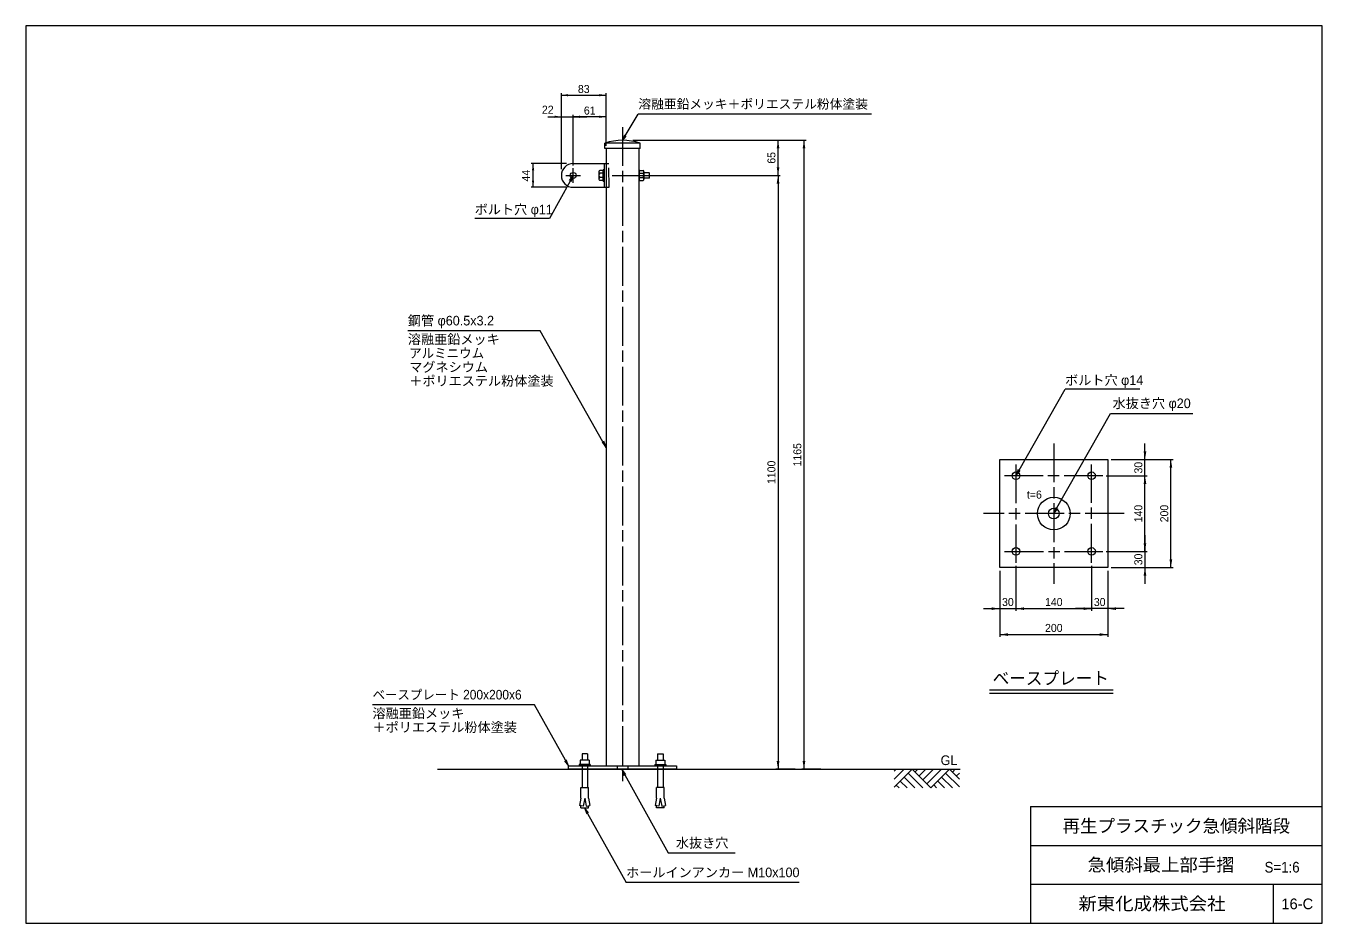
# Model space of a CAD drawing. Units: millimetres at full size, sheet at 1:6. Extents: x 60 to 2460, y 60 to 1722.
import ezdxf
from ezdxf.enums import TextEntityAlignment as Align

# ---------------------------------------------------------------- set-up
doc = ezdxf.new("R2010")
doc.units = ezdxf.units.MM
doc.header["$LTSCALE"] = 6
doc.linetypes.add('CHAIN', pattern=[18.5, 12, -1.5, 3.5, -1.5])
doc.linetypes.add('DASHED_SPACED', pattern=[12, 6, -6])
for name, color, linetype, lineweight in [('アンカーボルト・Ｌ', 5, 'Continuous', 18), ('ベースプレート', 6, 'Continuous', 13), ('一般線', 7, 'Continuous', 13), ('図面枠-A3', 7, 'Continuous', 13), ('寸法', 7, 'Continuous', 13), ('引出線', 7, 'Continuous', 13), ('支柱', 4, 'Continuous', 13)]:
    doc.layers.add(name, color=color, linetype=linetype, lineweight=lineweight)
doc.layers.add('文字', color=7, linetype='Continuous')
doc.layers.add('文字-1', color=7, linetype='Continuous')
doc.styles.add('ＭＳ Ｐゴシック', font='')
doc.styles.get('ＭＳ Ｐゴシック').set_extended_font_data('MS PGothic')

# ---------------------------------------------------------------- blocks, each defined once
blk = doc.blocks.new('filled_arrow')
at = {"color": 0, "linetype": 'Continuous', "lineweight": -2}
blk.add_solid([(7.5, 1.25), (0, 0), (7.5, -1.25)], dxfattribs=at)
blk = doc.blocks.new('open_arrow')
at = {"color": 0, "linetype": 'Continuous', "lineweight": -2}
blk.add_lwpolyline([(7.5, 1.25), (0, 0), (7.5, -1.25)], dxfattribs=at)

msp = doc.modelspace()

# ---------------------------------------------------------------- linework, layer by layer
at = {"layer": 'アンカーボルト・Ｌ'}
for p, q in [((1103.198, 361.554), (1086.145, 361.554)), ((1086.145, 361.554), (1086.145, 353.554)), ((1099.672, 373.554), (1089.672, 373.554)), ((1089.672, 373.554), (1089.672, 361.554)), ((1099.672, 373.554), (1099.672, 361.554)), ((1103.198, 361.554), (1103.198, 353.554)), ((1226.145, 361.554), (1243.198, 361.554)), ((1226.145, 361.554), (1226.145, 353.554)), ((1229.672, 373.554), (1239.672, 373.554)), ((1229.672, 373.554), (1229.672, 361.554)), ((1239.672, 373.554), (1239.672, 361.554)), ((1243.198, 361.554), (1243.198, 353.554)), ((1104.672, 353.554), (1084.672, 353.554)), ((1084.672, 353.554), (1084.672, 351.054)), ((1104.672, 351.054), (1084.672, 351.054)), ((1089.672, 351.054), (1089.672, 311.054)), ((1099.672, 351.054), (1099.672, 311.054)), ((1104.672, 353.554), (1104.672, 351.054)), ((1224.672, 353.554), (1244.672, 353.554)), ((1224.672, 353.554), (1224.672, 351.054)), ((1224.672, 351.054), (1244.672, 351.054)), ((1229.672, 351.054), (1229.672, 311.054)), ((1239.672, 351.054), (1239.672, 311.054)), ((1244.672, 353.554), (1244.672, 351.054)), ((1087.672, 291.554), (1084.941, 277.9)), ((1087.672, 291.554), (1084.941, 277.9)), ((1087.672, 291.554), (1087.672, 311.054)), ((1087.672, 311.054), (1101.672, 311.054)), ((1094.672, 291.554), (1091.672, 276.554)), ((1094.672, 291.554), (1091.672, 276.554)), ((1094.672, 291.554), (1097.672, 276.554)), ((1094.672, 291.554), (1097.672, 276.554)), ((1101.672, 291.554), (1101.672, 311.054)), ((1101.672, 291.554), (1104.403, 277.9)), ((1101.672, 291.554), (1104.403, 277.9)), ((1227.672, 291.554), (1224.941, 277.9)), ((1227.672, 291.554), (1224.941, 277.9)), ((1227.672, 291.554), (1227.672, 311.054)), ((1241.672, 311.054), (1227.672, 311.054)), ((1234.672, 291.554), (1231.672, 276.554)), ((1234.672, 291.554), (1231.672, 276.554)), ((1234.672, 291.554), (1237.672, 276.554)), ((1234.672, 291.554), (1237.672, 276.554)), ((1241.672, 291.554), (1241.672, 311.054)), ((1241.672, 291.554), (1244.403, 277.9)), ((1241.672, 291.554), (1244.403, 277.9)), ((1091.672, 276.554), (1084.941, 277.9)), ((1091.672, 276.554), (1084.941, 277.9)), ((1087.672, 273.554), (1087.672, 277.354)), ((1087.672, 273.554), (1101.672, 273.554)), ((1097.672, 276.554), (1104.403, 277.9)), ((1097.672, 276.554), (1104.403, 277.9)), ((1101.672, 273.554), (1101.672, 277.354)), ((1231.672, 276.554), (1224.941, 277.9)), ((1231.672, 276.554), (1224.941, 277.9)), ((1227.672, 273.554), (1227.672, 277.354)), ((1241.672, 273.554), (1227.672, 273.554)), ((1237.672, 276.554), (1244.403, 277.9)), ((1237.672, 276.554), (1244.403, 277.9)), ((1241.672, 273.554), (1241.672, 277.354))]:
    msp.add_line(p, q, dxfattribs=at)
at = {"layer": 'ベースプレート', "color": 1, "linetype": 'CHAIN', "lineweight": 15}
for p, q in [((1963.256, 948.648), (1963.256, 688.648)), ((2093.256, 818.648), (1833.256, 818.648))]:
    msp.add_line(p, q, dxfattribs=at)
at = {"layer": 'ベースプレート', "color": 1, "linetype": 'CHAIN'}
for p, q in [((2054.256, 888.648), (1872.256, 888.648)), ((1893.256, 909.648), (1893.256, 727.648)), ((2033.256, 727.648), (2033.256, 909.648)), ((1872.256, 748.648), (2054.256, 748.648))]:
    msp.add_line(p, q, dxfattribs=at)
at = {"layer": 'ベースプレート', "linetype": 'DASHED_SPACED'}
for p, q in [((1154.672, 351.054), (1154.672, 345.054)), ((1174.672, 351.054), (1174.672, 345.054))]:
    msp.add_line(p, q, dxfattribs=at)
at = {"layer": 'ベースプレート'}
for points in [[(1863.256, 918.648), (2063.256, 918.648), (2063.256, 718.648), (1863.256, 718.648)], [(1064.672, 351.054), (1264.672, 351.054), (1264.672, 345.054), (1064.672, 345.054)]]:
    msp.add_lwpolyline(points, close=True, dxfattribs=at)
for centre, radius in [((1893.256, 888.648), 7), ((2033.256, 888.648), 7), ((1963.256, 818.648), 10), ((1893.256, 748.648), 7), ((2033.256, 748.648), 7)]:
    msp.add_circle(centre, radius, dxfattribs=at)
at = {"layer": '一般線'}
for p, q in [((821.83, 345.054), (1790.168, 345.054)), ((1667.585, 311.778), (1700.862, 345.054)), ((1667.585, 326.584), (1686.055, 345.054)), ((1667.585, 341.247), (1671.393, 345.054)), ((1720.903, 310.35), (1693.53, 337.723)), ((1735.493, 310.422), (1700.862, 345.054)), ((1706.168, 339.747), (1711.475, 345.054)), ((1713.5, 332.416), (1726.138, 345.054)), ((1720.831, 325.085), (1740.8, 345.054)), ((1728.162, 317.753), (1755.463, 345.054)), ((1735.493, 310.422), (1770.125, 345.054)), ((1788.545, 312.259), (1762.938, 337.867)), ((1788.402, 326.778), (1770.125, 345.054)), ((1775.648, 339.819), (1780.883, 345.054)), ((1782.979, 332.488), (1788.402, 337.91)), ((1676.915, 310.35), (1671.536, 315.729)), ((1691.578, 310.35), (1678.868, 323.06)), ((1706.24, 310.35), (1686.199, 330.392)), ((1746.323, 310.494), (1740.944, 315.873)), ((1760.985, 310.494), (1748.275, 323.204)), ((1775.648, 310.494), (1755.607, 330.535))]:
    msp.add_line(p, q, dxfattribs=at)
at = {"layer": '図面枠-A3'}
for p, q in [((1920, 276), (1920, 60)), ((1920, 276), (2460, 276)), ((1920, 204), (2460, 204)), ((1920, 132), (2460, 132)), ((2370, 60), (2370, 132))]:
    msp.add_line(p, q, dxfattribs=at)
msp.add_lwpolyline([(60, 60), (2460, 60), (2460, 1722), (60, 1722)], close=True, dxfattribs=at)
at = {"layer": '寸法'}
for p, q in [((1051.422, 1456.557), (1051.422, 1597.144)), ((1051.422, 1593.644), (1134.422, 1593.644)), ((1134.422, 1500.049), (1134.422, 1597.144)), ((1026.422, 1553.644), (1098.422, 1553.644)), ((1051.422, 1456.557), (1051.422, 1557.144)), ((1073.422, 1463.567), (1073.422, 1557.144)), ((1073.422, 1463.567), (1073.422, 1557.144)), ((1134.422, 1553.644), (1073.422, 1553.644)), ((1134.422, 1500.049), (1134.422, 1557.144)), ((1183.726, 1510.049), (1456.869, 1510.049)), ((1183.726, 1510.049), (1504.869, 1510.049)), ((1452.669, 1445.049), (1452.669, 1510.049)), ((1500.669, 1510.049), (1500.669, 345.054)), ((1061.074, 1467.049), (995.56, 1467.049)), ((999.06, 1423.049), (999.06, 1467.049)), ((1145.634, 1445.049), (1456.869, 1445.049)), ((1145.634, 1445.049), (1456.869, 1445.049)), ((1452.669, 1445.049), (1452.669, 345.054)), ((1060.229, 1423.049), (995.56, 1423.049)), ((2132.04, 858.648), (2132.04, 948.648)), ((2069.256, 918.648), (2184.24, 918.648)), ((2069.256, 918.648), (2136.24, 918.648)), ((2180.04, 718.648), (2180.04, 918.648)), ((2060.256, 888.648), (2136.24, 888.648)), ((2060.256, 888.648), (2136.24, 888.648)), ((2132.04, 748.648), (2132.04, 888.648)), ((2132.04, 778.648), (2132.04, 688.648)), ((2060.256, 748.648), (2136.24, 748.648)), ((2060.256, 748.648), (2136.24, 748.648)), ((1893.256, 721.648), (1893.256, 638.266)), ((1893.256, 721.648), (1893.256, 638.266)), ((2033.256, 721.648), (2033.256, 638.266)), ((2033.256, 721.648), (2033.256, 638.266)), ((1863.256, 712.648), (1863.256, 590.266)), ((1863.256, 712.648), (1863.256, 638.266)), ((2063.256, 712.648), (2063.256, 590.266)), ((2063.256, 712.648), (2063.256, 638.266)), ((2069.256, 718.648), (2184.24, 718.648)), ((2069.256, 718.648), (2136.24, 718.648)), ((1833.256, 642.466), (1923.256, 642.466)), ((1893.256, 642.466), (2033.256, 642.466)), ((2093.256, 642.466), (2003.256, 642.466)), ((1863.256, 594.466), (2063.256, 594.466)), ((1484.169, 345.054), (1448.469, 345.054)), ((1532.169, 345.054), (1496.469, 345.054))]:
    msp.add_line(p, q, dxfattribs=at)
at = {"layer": '引出線'}
for p, q in [((1625.681, 1558.656), (1193.879, 1558.656)), ((1029.326, 1365.518), (890.965, 1365.518)), ((1012.098, 1157.402), (767.16, 1157.402)), ((2122.502, 1049.22), (1984.141, 1049.22)), ((2068.291, 1004.22), (2220.554, 1004.22)), ((2073.204, 491.353), (1843.938, 491.353)), ((2073.204, 485.353), (1843.938, 485.353)), ((1001.664, 464.477), (701.719, 464.477)), ((1249.299, 189.95), (1373.156, 189.95)), ((1491.539, 135.249), (1171.253, 135.249))]:
    msp.add_line(p, q, dxfattribs=at)
for points in [[(1164.672, 1510.035), (1169.821, 1518.607), (1193.879, 1558.656)], [(1073.422, 1445.049), (1067.603, 1434.555), (1029.326, 1365.518)], [(1134.428, 941.23), (1128.518, 951.674), (1012.098, 1157.402)], [(1893.256, 888.648), (1899.167, 899.091), (1984.141, 1049.22)], [(1963.256, 818.648), (1969.167, 829.091), (2068.291, 1004.22)], [(1064.672, 351.054), (1058.844, 361.544), (1001.664, 464.477)], [(1163.137, 345.054), (1168.964, 334.564), (1249.299, 189.95)], [(1094.217, 273.554), (1100.056, 263.071), (1171.253, 135.249)]]:
    msp.add_lwpolyline(points, dxfattribs=at)
at = {"layer": '支柱', "color": 1, "linetype": 'CHAIN'}
for p, q in [((1164.672, 1534.611), (1164.672, 323.195)), ((1059.904, 1445.049), (1086.939, 1445.049)), ((1073.422, 1431.532), (1073.422, 1458.567))]:
    msp.add_line(p, q, dxfattribs=at)
at = {"layer": '支柱'}
for p, q in [((1132.172, 1495.049), (1132.172, 1505.049)), ((1197.172, 1505.049), (1132.172, 1505.049)), ((1197.172, 1495.049), (1132.172, 1495.049)), ((1134.428, 1495.049), (1134.428, 351.054)), ((1194.922, 1495.049), (1194.922, 351.054)), ((1197.172, 1495.049), (1197.172, 1505.049)), ((1073.422, 1467.049), (1139.632, 1467.049)), ((1130.422, 1467.049), (1130.472, 1423.049)), ((1120.899, 1451.708), (1120.899, 1438.382)), ((1128.899, 1454.421), (1122.524, 1454.421)), ((1128.899, 1449.107), (1122.524, 1449.107)), ((1128.899, 1440.982), (1122.524, 1440.982)), ((1128.899, 1434.421), (1128.899, 1455.668)), ((1130.412, 1455.668), (1128.899, 1455.668)), ((1130.412, 1455.668), (1130.436, 1434.421)), ((1194.899, 1455.673), (1194.875, 1434.425)), ((1194.899, 1455.673), (1196.412, 1455.673)), ((1196.412, 1434.425), (1196.412, 1455.673)), ((1196.412, 1454.425), (1202.787, 1454.425)), ((1196.412, 1449.112), (1202.787, 1449.112)), ((1196.412, 1440.987), (1202.787, 1440.987)), ((1204.412, 1451.712), (1204.412, 1438.387)), ((1213.97, 1450.049), (1204.412, 1450.049)), ((1213.97, 1440.049), (1204.412, 1440.049)), ((1213.97, 1450.049), (1214.412, 1449.607)), ((1214.412, 1440.491), (1213.97, 1440.049)), ((1214.412, 1440.491), (1214.412, 1449.607)), ((1073.472, 1423.049), (1139.682, 1423.049)), ((1128.899, 1435.668), (1122.524, 1435.668)), ((1128.899, 1434.421), (1130.436, 1434.421)), ((1196.412, 1434.425), (1194.875, 1434.425)), ((1196.412, 1435.673), (1202.787, 1435.673))]:
    msp.add_line(p, q, dxfattribs=at)
at = {"layer": '支柱', "linetype": 'DASHED_SPACED'}
msp.add_line((1139.682, 1423.049), (1139.632, 1467.049), dxfattribs=at)
at = {"layer": '支柱'}
for centre, radius in [((1073.422, 1445.049), 5.5), ((1963.256, 818.648), 30.25)]:
    msp.add_circle(centre, radius, dxfattribs=at)
for centre, radius, start, end in [((1164.672, 1401.924), 108.125, 72.50768, 107.49232), ((1073.422, 1445.049), 22, 90, 270), ((1123.736, 1451.673), 2.838, 179.30562, 244.70445), ((1126.789, 1445.045), 5.891, 136.3972, 180), ((1126.789, 1445.045), 5.891, 180, 223.6028), ((1123.736, 1438.416), 2.838, 115.29555, 180.69438), ((1124.737, 1451.252), 3.865, 124.9343, 173.22969), ((1200.574, 1451.256), 3.865, 6.77031, 55.0657), ((1201.574, 1451.677), 2.838, 295.29555, 0.69438), ((1198.521, 1445.049), 5.891, 0, 43.6028), ((1198.521, 1445.049), 5.891, 316.3972, 0), ((1201.574, 1438.421), 2.838, 359.30562, 64.70445), ((1124.737, 1438.837), 3.865, 186.76096, 235.0657), ((1200.574, 1438.842), 3.865, 304.9343, 353.23904)]:
    msp.add_arc(centre, radius, start, end, dxfattribs=at)

# ---------------------------------------------------------------- block references
at = {"layer": '寸法'}
for p, xscale, yscale in [((1051.422, 1593.644), 1.67, 1.67), ((1073.422, 1553.644), 1.67, 1.67), ((1073.422, 1553.644), 1.67, 1.67), ((1893.256, 642.466), 2, 2), ((1893.256, 642.466), 2, 2), ((2063.256, 642.466), 2, 2), ((1863.256, 594.466), 2, 2)]:
    msp.add_blockref('filled_arrow', p, dxfattribs=dict(at, xscale=xscale, yscale=yscale))
for p, xscale, yscale, rotation in [((1134.422, 1593.644), 1.67, 1.67, 180), ((1051.422, 1553.644), 1.67, 1.67, 180), ((1134.422, 1553.644), 1.67, 1.67, 180), ((1452.669, 1510.049), 2, 2, 270), ((1500.669, 1510.049), 2, 2, 270), ((999.06, 1467.049), 1.67, 1.67, 270), ((1452.669, 1445.049), 2, 2, 90), ((1452.669, 1445.049), 2, 2, 270), ((999.06, 1423.049), 1.67, 1.67, 90), ((2132.04, 918.648), 2, 2, 90), ((2180.04, 918.648), 2, 2, 270), ((2132.04, 888.648), 2, 2, 270), ((2132.04, 888.648), 2, 2, 270), ((2132.04, 748.648), 2, 2, 90), ((2132.04, 748.648), 2, 2, 90), ((2180.04, 718.648), 2, 2, 90), ((2132.04, 718.648), 2, 2, 270), ((1863.256, 642.466), 2, 2, 180), ((2033.256, 642.466), 2, 2, 180), ((2033.256, 642.466), 2, 2, 180), ((2063.256, 594.466), 2, 2, 180), ((1452.669, 345.054), 2, 2, 90), ((1500.669, 345.054), 2, 2, 90)]:
    msp.add_blockref('filled_arrow', p, dxfattribs=dict(at, xscale=xscale, yscale=yscale, rotation=rotation))
at = {"layer": '引出線'}
for p, xscale, yscale, rotation in [((1164.672, 1510.035), 1.33, 1.33, 59), ((1073.422, 1445.049), 1.6, 1.6, 241), ((1134.428, 941.23), 1.6, 1.6, 119.5), ((1893.256, 888.648), 1.6, 1.6, 60.5), ((1963.256, 818.648), 1.6, 1.6, 60.5), ((1064.672, 351.054), 1.6, 1.6, 119.1), ((1163.137, 345.054), 1.6, 1.6, 299.1), ((1094.217, 273.554), 1.6, 1.6, 299.1)]:
    msp.add_blockref('open_arrow', p, dxfattribs=dict(at, xscale=xscale, yscale=yscale, rotation=rotation))

# ---------------------------------------------------------------- texts
at = {"layer": '一般線', "style": 'ＭＳ Ｐゴシック'}
msp.add_text('GL', height=17.82, dxfattribs=at).set_placement((1784.774, 347.398), align=Align.BOTTOM_RIGHT)
at = {"layer": '図面枠-A3', "style": 'ＭＳ Ｐゴシック', "width": 1.05}
msp.add_text('新東化成株式会社', height=23.75, dxfattribs=at).set_placement((2145, 96), align=Align.MIDDLE_CENTER)
at = {"layer": '寸法', "style": 'ＭＳ Ｐゴシック'}
for s, p in [('83', (1092.922, 1605.144)), ('22', (1026.31, 1566.786)), ('61', (1103.922, 1565.144)), ('30', (1878.256, 654.766)), ('140', (1963.256, 654.766)), ('30', (2048.256, 654.766)), ('200', (1963.256, 606.766))]:
    msp.add_text(s, height=14.85, dxfattribs=at).set_placement(p, align=Align.MIDDLE_CENTER)
for s, p in [('65', (1440.369, 1477.549)), ('44', (985.861, 1444.539)), ('1165', (1488.369, 927.552)), ('1100', (1440.369, 895.052)), ('30', (2119.74, 903.648)), ('140', (2119.74, 818.648)), ('200', (2167.74, 818.648)), ('30', (2119.74, 733.648))]:
    msp.add_text(s, height=14.85, rotation=90, dxfattribs=at).set_placement(p, align=Align.MIDDLE_CENTER)
msp.add_text('t=6', height=14.85, dxfattribs=at).set_placement((1913.536, 841.901), align=Align.BOTTOM_LEFT)
at = {"layer": '文字', "style": 'ＭＳ Ｐゴシック'}
for s, height, p in [('溶融亜鉛メッキ＋ポリエステル粉体塗装', 17.32, (1193.879, 1563.515)), ('ボルト穴 φ11', 17.82, (890.965, 1367.789)), ('鋼管 φ60.5x3.2', 17.82, (767.16, 1161.785)), ('溶融亜鉛メッキ', 17.82, (767.16, 1127.265)), ('マグネシウム', 17.82, (769.752, 1075.836)), ('＋ポリエステル粉体塗装', 17.82, (769.752, 1050.122)), ('ボルト穴 φ14', 17.82, (1984.141, 1051.491)), ('溶融亜鉛メッキ', 17.82, (701.719, 434.34)), ('＋ポリエステル粉体塗装', 17.82, (701.719, 408.626)), ('ホールインアンカー M10x100', 17.82, (1171.253, 139.633))]:
    msp.add_text(s, height=height, dxfattribs=at).set_placement(p, align=Align.BOTTOM_LEFT)
at = {"layer": '文字', "style": 'ＭＳ Ｐゴシック', "width": 0.95}
for s, height, p in [('アルミニウム', 17.82, (769.752, 1101.551)), ('ベースプレート', 23.75, (1849.983, 494.598)), ('ベースプレート 200x200x6', 17.82, (701.719, 468.861))]:
    msp.add_text(s, height=height, dxfattribs=at).set_placement(p, align=Align.BOTTOM_LEFT)
at = {"layer": '文字', "style": 'ＭＳ Ｐゴシック'}
msp.add_text('再生プラスチック急傾斜階段', height=23.75, dxfattribs=at).set_placement((2190, 240), align=Align.MIDDLE_CENTER)
for s, height, width, p in [('急傾斜最上部手摺', 23.75, 1.05, (2161.855, 168)), ('S=1:6', 19.79, 0.95, (2385.963, 163.532)), ('16-C', 19.79, 1.05, (2414.109, 95.605))]:
    msp.add_text(s, height=height, dxfattribs=dict(at, width=width)).set_placement(p, align=Align.MIDDLE_CENTER)
at = {"layer": '文字-1', "style": 'ＭＳ Ｐゴシック'}
for s, p in [('水抜き穴 φ20', (2072.031, 1008.604)), ('水抜き穴', (1263.493, 194.333))]:
    msp.add_text(s, height=17.82, dxfattribs=at).set_placement(p, align=Align.BOTTOM_LEFT)

doc.saveas('drawing.dxf')
